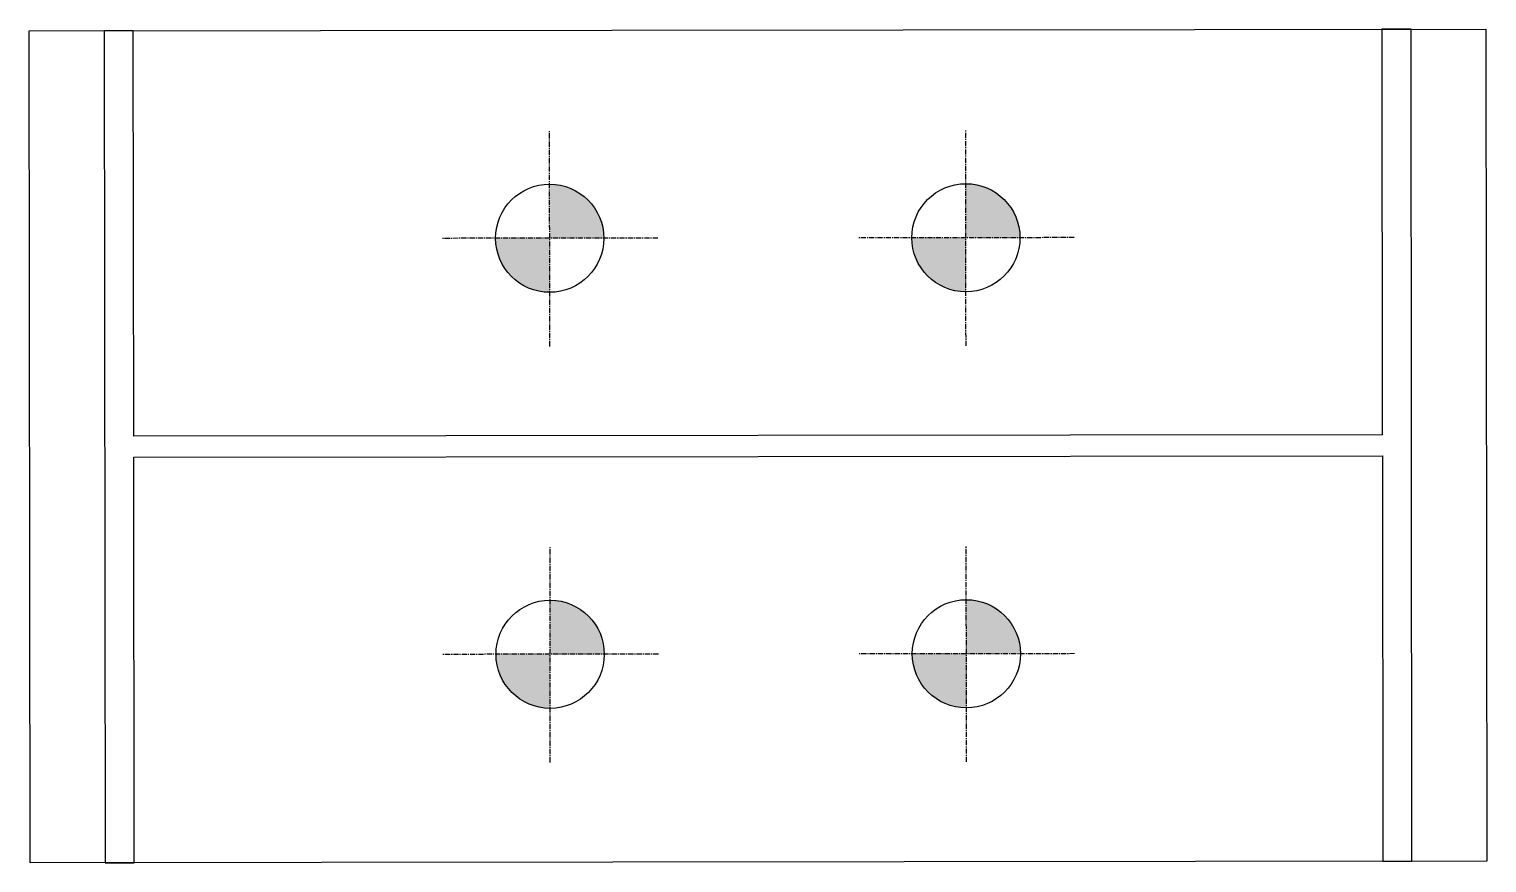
# Model space of a CAD drawing. Header units: feet. Extents: x -99009 to 3252343, y -11094690 to 9035152.
# Drawn here: x 2402823.2 to 2403173.5, y -1956679.2 to -1956478.8 of the extents above; entities that cross this region are included whole.
import ezdxf

# ---------------------------------------------------------------- set-up
doc = ezdxf.new("R2010")
doc.units = ezdxf.units.FT
doc.linetypes.add('CENTER', pattern=[2, 1.25, -0.25, 0.25, -0.25])

# ---------------------------------------------------------------- blocks, each defined once
blk = doc.blocks.new('zw$7752')
h = blk.add_hatch(color=256)
h.dxf.hatch_style = 1
h.paths.add_polyline_path([(26, 126), (13, 126, 0.414214), (26, 113)])
h.paths.add_polyline_path([(26, 139), (26, 126), (39, 126, 0.414214)])
h = blk.add_hatch(color=256)
h.dxf.hatch_style = 1
h.paths.add_polyline_path([(126, 126), (113, 126, 0.414214), (126, 113)])
h.paths.add_polyline_path([(126, 139), (126, 126), (139, 126, 0.414214)])
h = blk.add_hatch(color=256)
h.dxf.hatch_style = 1
h.paths.add_polyline_path([(26, 26), (13, 26, 0.414214), (26, 13)])
h.paths.add_polyline_path([(26, 39), (26, 26), (39, 26, 0.414214)])
h = blk.add_hatch(color=256)
h.dxf.hatch_style = 1
h.paths.add_polyline_path([(126, 26), (113, 26, 0.414214), (126, 13)])
h.paths.add_polyline_path([(126, 39), (126, 26), (139, 26, 0.414214)])
at = {"color": 7, "linetype": 'CENTER'}
for p, q in [((26, 152), (26, 100)), ((126, 152), (126, 100)), ((0, 126), (52, 126)), ((100, 126), (152, 126)), ((26, 52), (26, 0)), ((126, 52), (126, 0)), ((0, 26), (52, 26)), ((100, 26), (152, 26))]:
    blk.add_line(p, q, dxfattribs=at)
at = {"color": 7}
for centre in [(26, 126), (126, 126), (26, 26), (126, 26)]:
    blk.add_circle(centre, 13, dxfattribs=at)
for centre in [(26, 126), (126, 126), (26, 26), (126, 26)]:
    blk.add_circle(centre, 13)
blk = doc.blocks.new('BR420G')
at = {"color": 3}
blk.add_lwpolyline([(943611.28, 476293.91), (943961.28, 476293.91), (943961.28, 476093.91), (943611.28, 476093.91)], close=True, dxfattribs=at)
at = {"color": 1}
blk.add_lwpolyline([(943629.28, 476293.91), (943629.28, 476093.91), (943636.28, 476093.91), (943636.28, 476191.41), (943936.28, 476191.41), (943936.28, 476093.91), (943943.28, 476093.91), (943943.28, 476293.91), (943936.28, 476293.91), (943936.28, 476196.41), (943636.28, 476196.41), (943636.28, 476293.91)], close=True, dxfattribs=at)
blk.add_blockref('zw$7752', (943710.28, 476117.91))

msp = doc.modelspace()

# ---------------------------------------------------------------- block references
at = {"rotation": 180.0650517140735}
msp.add_blockref('BR420G', (3346243.38282, -1479313.80716), dxfattribs=at)

doc.saveas('drawing.dxf')
